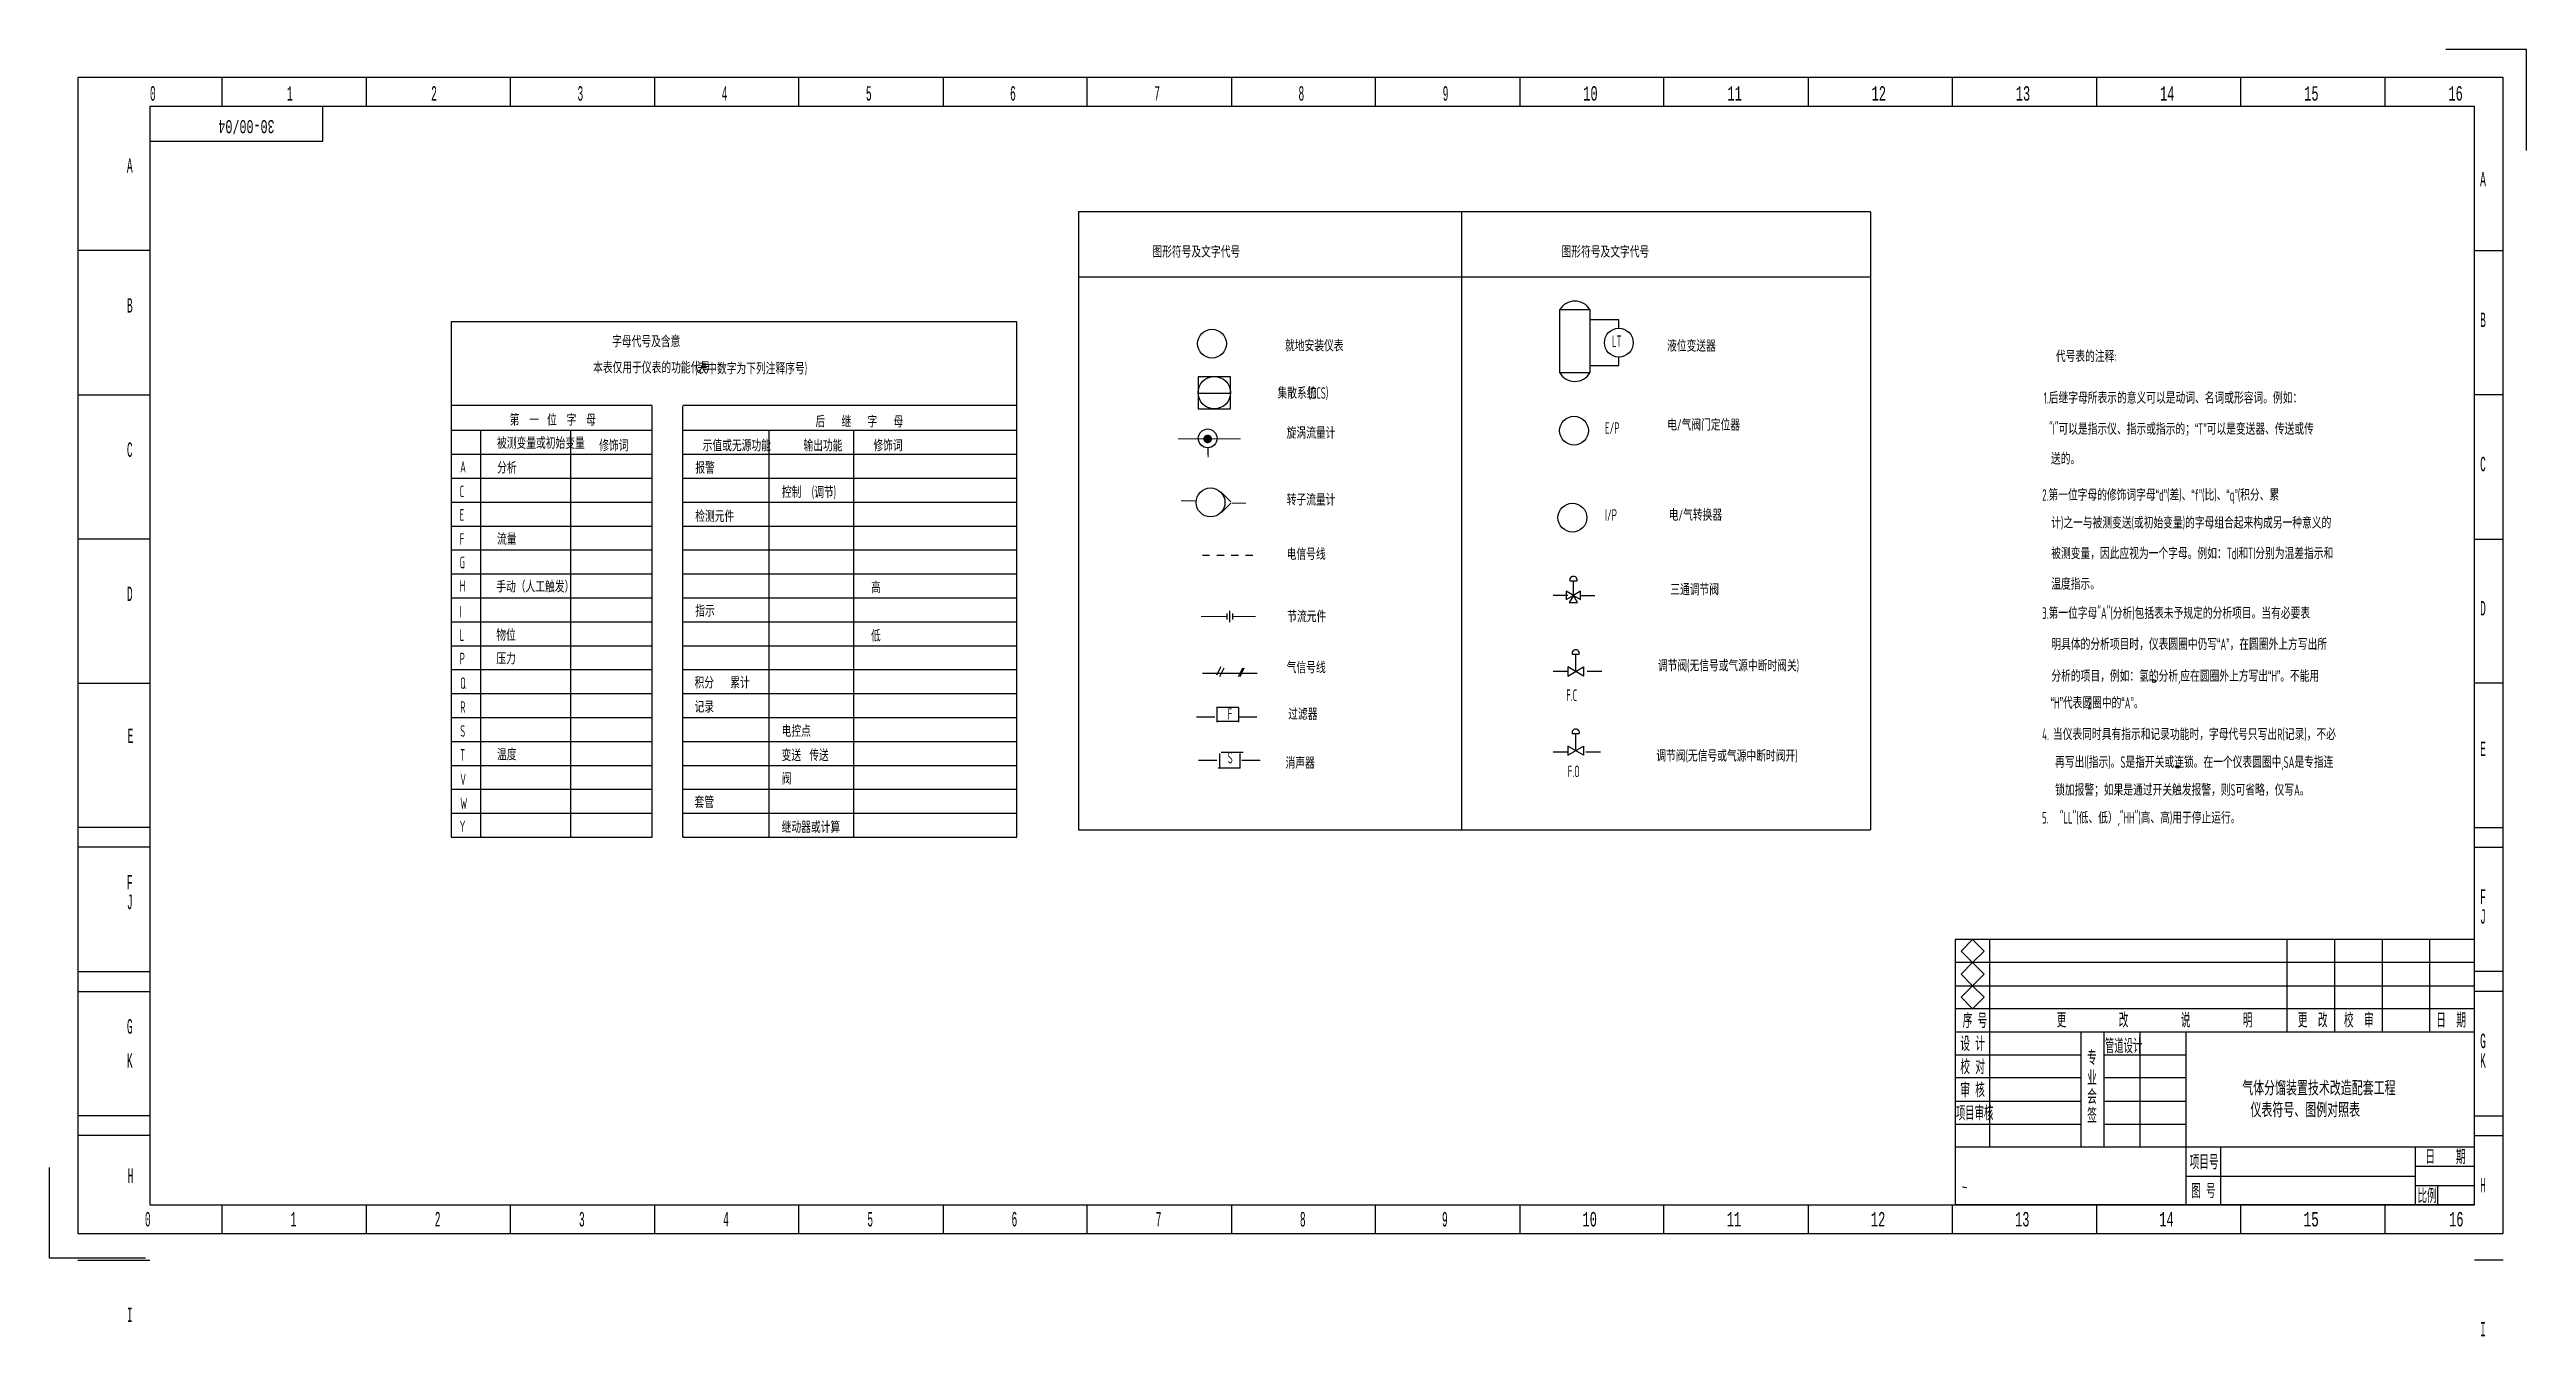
# Model space of a CAD drawing. Extents: x -10 to 849, y 158 to 604.
import ezdxf
from ezdxf.enums import TextEntityAlignment as Align

# ---------------------------------------------------------------- set-up
doc = ezdxf.new("R2010")
doc.units = 0
doc.header["$MEASUREMENT"] = 0
doc.linetypes.add('HIDDEN', pattern=[5, 2.5, -2.5])
doc.layers.get('0').update_dxf_attribs({"linetype": 'CONTINUOUS'})
for name, color, linetype in [('1', 7, 'CONTINUOUS'), ('2-FAT-LINE', 6, 'CONTINUOUS'), ('BORDER', 7, 'CONTINUOUS'), ('THICK', 1, 'CONTINUOUS')]:
    doc.layers.add(name, color=color, linetype=linetype)
doc.styles.add('HZ', font='ascii', dxfattribs={"width": 0.5, "height": 5, "bigfont": 'lytxt'})
doc.styles.add('MHZ', font='monotxt', dxfattribs={"width": 0.7, "bigfont": 'LYTXT.SHX'})

# ---------------------------------------------------------------- blocks, each defined once
blk = doc.blocks.new('000')
for p, q in [((2.5, 2.5), (0, 3.93)), ((0, 3.93), (0, 2.5)), ((0, 2.5), (0, 1.07)), ((0, 1.07), (2.5, 2.5)), ((2.5, 2.5), (1.07, 0)), ((1.07, 0), (2.5, 0)), ((1.25, 7.5), (3.75, 7.5)), ((2.5, 2.5), (2.5, 7.5)), ((5, 3.93), (2.5, 2.5)), ((3.93, 0), (2.5, 2.5)), ((2.5, 2.5), (5, 1.07)), ((2.5, 0), (3.93, 0)), ((5, 1.07), (5, 3.93))]:
    blk.add_line(p, q)
blk.add_arc((2.5, 7.81), 1.29, 345.96376, 194.03624)
blk = doc.blocks.new('001')
for p, q in [((0, 0), (5.5, 3.14)), ((5.5, 0), (0, 3.14)), ((0, 3.14), (0, 1.57)), ((0, 1.57), (0, 0)), ((1.5, 7.57), (4, 7.57)), ((2.75, 1.57), (2.75, 7.57)), ((5.5, 3.14), (5.5, 0))]:
    blk.add_line(p, q)
blk.add_arc((2.75, 7.82), 1.27, 348.69007, 191.30993)
blk = doc.blocks.new('TZ15')
at = {"linetype": 'Continuous'}
for p, q in [((-100, 10), (-20.5, 10)), ((-177.46, 6.28), (-175.98, 6.04))]:
    blk.add_line(p, q, dxfattribs=at)
at = {"color": 1, "linetype": 'Continuous'}
blk.add_line((-12.75, 6.64), (-12.75, 0.09), dxfattribs=at)
at = {"layer": '2-FAT-LINE', "color": 7}
blk.add_line((-177.21, 6.24), (-176, 6.04), dxfattribs=at)
at = {"layer": 'THICK', "color": 1}
for p, q in [((-180, 92), (-180, 0)), ((-168, 20), (-168, 92)), ((-65, 92), (-65, 60)), ((-48.5, 92), (-48.5, 60)), ((-32, 92), (-32, 60)), ((-15.5, 92), (-15.5, 60)), ((0, 0), (0, 92)), ((-180, 60), (0, 60)), ((-136.5, 60), (-136.5, 20)), ((-128.5, 60), (-128.5, 20)), ((-116, 60), (-116, 20)), ((-100, 60), (-100, 0)), ((0, 20), (-180, 20)), ((-88, 20), (-88, 0)), ((-20.5, 20), (-20.5, 0)), ((0, 0), (-180, 0))]:
    blk.add_line(p, q, dxfattribs=at)
at = {"layer": 'THICK', "color": 1, "linetype": 'Continuous'}
blk.add_line((0, 92), (-180, 92), dxfattribs=at)
at = {"layer": 'THICK', "color": 3}
for p, q in [((-178, 88), (-174, 92)), ((-174, 84), (-178, 88)), ((-174, 92), (-170, 88)), ((-170, 88), (-174, 84)), ((-178, 80), (-174, 84)), ((-174, 76), (-178, 80)), ((-174, 84), (-170, 80)), ((-170, 80), (-174, 76)), ((-174, 76), (-178, 72)), ((-178, 72), (-174, 68)), ((-170, 72), (-174, 76)), ((-174, 68), (-170, 72))]:
    blk.add_line(p, q, dxfattribs=at)
at = {"layer": 'THICK', "color": 7, "linetype": 'Continuous'}
blk.add_line((0, 84), (-180, 84), dxfattribs=at)
at = {"layer": 'THICK', "color": 7}
for p, q in [((-180, 76), (0, 76)), ((0, 68), (-180, 68)), ((-180, 52), (-136.5, 52)), ((-128.5, 52), (-100, 52)), ((-136.5, 44), (-180, 44)), ((-100, 44), (-128.5, 44)), ((-180, 36), (-136.5, 36)), ((-128.5, 36), (-100, 36)), ((-180, 28), (-136.5, 28)), ((-128.5, 28), (-100, 28)), ((0, 13.32), (-20.5, 13.32)), ((0, 6.64), (-20.5, 6.64))]:
    blk.add_line(p, q, dxfattribs=at)
at = {"layer": 'THICK', "color": 3, "style": 'HZ', "width": 0.67}
for s, p in [(' 序 号', (-179.23, 61.32)), ('          更          改          说          明', (-163, 61.5)), ('更  改', (-61.22, 61.5)), ('校  审', (-45.22, 61.5)), ('日  期', (-13.22, 61.5)), ('设 计', (-178.23, 53.32)), ('专', (-134.25, 48.5)), ('校 对', (-178.23, 45.32)), ('业', (-134.25, 41.5)), ('审 核', (-178.23, 37.32)), ('会', (-134.25, 35)), ('签', (-134.25, 28.5)), ('项目号', (-98.73, 12.32)), ('日    期', (-17, 14.14)), ('图 号', (-98.23, 2.32)), ('比例', (-19.73, 0.6))]:
    blk.add_text(s, height=5, dxfattribs=at).set_placement(p)

msp = doc.modelspace()

# ---------------------------------------------------------------- linework, layer by layer
for p, q in [((388.44, 484.56), (399.73, 484.56)), ((391.77, 465.69), (391.77, 463.23)), ((516.64, 414.46), (511.56, 414.46)), ((520.95, 414.46), (526.02, 414.46)), ((394.93, 386.89), (396.4, 389.83)), ((396.01, 386.35), (397.48, 389.29)), ((402.47, 386.35), (403.94, 389.29)), ((403.01, 386.35), (404.48, 389.29)), ((516.64, 388.07), (511.56, 388.07)), ((528.49, 388.07), (523.42, 388.07)), ((387.93, 372.34), (394.27, 372.34)), ((402.47, 375.58), (394.86, 375.58)), ((402.47, 370.73), (394.86, 370.73)), ((394.93, 375.58), (394.93, 370.5)), ((402.47, 375.58), (402.47, 370.5)), ((402.47, 372.34), (408.81, 372.34)), ((394.93, 357.26), (388.59, 357.26)), ((403.01, 354.57), (395.4, 354.57)), ((396.01, 354.57), (396.01, 359.64)), ((404.09, 359.95), (396.47, 359.95)), ((403.01, 354.57), (403.01, 359.64)), ((410.01, 357.26), (403.67, 357.26)), ((516.64, 360.05), (511.56, 360.05)), ((527.95, 360.05), (522.88, 360.05))]:
    msp.add_line(p, q)
at = {"flags": 128}
msp.add_lwpolyline([(388.44, 490.2), (388.44, 479.11), (399.73, 479.11), (399.73, 490.2)], close=True, dxfattribs=at)
at = {"const_width": 1.5, "flags": 128}
msp.add_lwpolyline([(391.02, 468.71, 1), (392.52, 468.71, 1)], format="xyb", close=True, dxfattribs=at)
at = {"const_width": 0.3, "flags": 128}
msp.add_lwpolyline([(391.96, 465.5), (391.96, 462.29)], dxfattribs=at)
for centre, radius in [((394.07, 484.76), 5.62), ((391.77, 468.9), 3.26), ((719.9, 384.74), 0.5), ((728.14, 354.99), 0.5)]:
    msp.add_circle(centre, radius)
at = {"layer": '1'}
for p, q in [((346.95, 547.39), (346.95, 333.11)), ((621.66, 547.39), (346.95, 547.39)), ((479.8, 547.39), (479.8, 333.11)), ((621.66, 547.39), (621.66, 333.11)), ((346.95, 524.9), (621.66, 524.9)), ((325.59, 509.25), (129.47, 509.25)), ((129.47, 509.25), (129.47, 330.61)), ((325.59, 330.61), (325.59, 509.25)), ((513.84, 513.57), (524.34, 513.57)), ((513.84, 491.57), (513.84, 513.57)), ((524.34, 513.57), (524.34, 491.57)), ((534.35, 509.95), (524.34, 509.95)), ((534.35, 506.87), (534.35, 509.95)), ((524.34, 491.57), (513.84, 491.57)), ((524.34, 494.11), (534.35, 494.11)), ((534.35, 494.11), (534.35, 497.19)), ((199.17, 480.26), (129.47, 480.26)), ((199.17, 330.61), (199.17, 480.01)), ((325.59, 480.26), (209.75, 480.26)), ((209.75, 330.61), (209.75, 480.01)), ((209.77, 330.61), (209.77, 480.01)), ((129.47, 471.71), (199.17, 471.71)), ((139.77, 330.61), (139.77, 471.42)), ((170.95, 330.89), (170.95, 471.71)), ((209.75, 471.71), (325.59, 471.71)), ((239.68, 330.8), (239.68, 471.71)), ((269.12, 330.89), (269.12, 471.71)), ((129.47, 463.41), (199.17, 463.41)), ((209.75, 463.41), (325.59, 463.41)), ((129.47, 455.11), (199.17, 455.11)), ((129.47, 446.81), (199.17, 446.81)), ((209.75, 455.11), (325.59, 455.11)), ((209.75, 446.81), (325.59, 446.81)), ((396.82, 449.91), (399.82, 446.91)), ((129.47, 438.51), (199.17, 438.51)), ((209.75, 438.51), (325.59, 438.51)), ((396.82, 443.44), (399.82, 446.44)), ((129.47, 430.21), (199.17, 430.21)), ((209.75, 430.21), (325.59, 430.21)), ((129.47, 421.91), (199.17, 421.91)), ((209.75, 421.91), (325.59, 421.91)), ((129.47, 413.61), (199.17, 413.61)), ((209.75, 413.61), (325.59, 413.61)), ((129.47, 405.31), (199.17, 405.31)), ((209.75, 405.31), (325.59, 405.31)), ((398.47, 408.13), (398.47, 406.13)), ((399.47, 405.13), (399.47, 409.13)), ((400.47, 406.13), (400.47, 408.13)), ((129.47, 397.01), (199.17, 397.01)), ((209.75, 397.01), (325.59, 397.01)), ((129.47, 388.71), (199.17, 388.71)), ((209.75, 388.71), (325.59, 388.71)), ((389.94, 387.43), (408.94, 387.43)), ((129.47, 380.41), (199.17, 380.41)), ((209.75, 380.41), (325.59, 380.41)), ((129.47, 372.11), (199.17, 372.11)), ((209.75, 372.11), (325.59, 372.11)), ((129.47, 363.81), (199.17, 363.81)), ((209.75, 363.81), (325.59, 363.81)), ((129.47, 355.51), (199.17, 355.51)), ((209.75, 355.51), (325.59, 355.51)), ((129.47, 347.21), (199.17, 347.21)), ((209.75, 347.21), (325.59, 347.21)), ((129.47, 338.91), (199.17, 338.91)), ((209.75, 338.91), (325.59, 338.91)), ((129.47, 330.61), (199.17, 330.61)), ((209.76, 330.57), (325.61, 330.57)), ((346.95, 333.11), (621.66, 333.11))]:
    msp.add_line(p, q, dxfattribs=at)
at = {"layer": '1', "linetype": 'HIDDEN'}
msp.add_line((389.94, 428.37), (408.94, 428.37), dxfattribs=at)
at = {"layer": '1', "const_width": 0.3}
for points in [[(381.46, 468.77), (398.78, 468.77)], [(398.16, 468.77), (403.16, 468.77)], [(382.54, 447.22), (387.54, 447.22)], [(400.05, 446.43), (405.05, 446.43)], [(389.47, 407.13), (398.47, 407.13)], [(400.47, 407.13), (408.47, 407.13)]]:
    msp.add_lwpolyline(points, dxfattribs=at)
at = {"layer": '1'}
for centre in [(534.34, 502.07), (393.27, 501.74), (518.79, 471.57), (392.77, 446.69), (518.25, 441.4)]:
    msp.add_circle(centre, 5, dxfattribs=at)
for centre, start, end in [((519.09, 510.32), 31.75948, 148.24052), ((519.09, 494.82), 211.75948, 328.24052)]:
    msp.add_arc(centre, 6.17, start, end, dxfattribs=at)
at = {"layer": 'BORDER'}
for p, q in [((849.07, 603.72), (821.09, 603.72)), ((849.07, 568.73), (849.07, 603.72)), ((0, 594), (0, 193.15)), ((841, 594), (0, 594)), ((50, 584), (50, 594)), ((100, 594), (100, 584)), ((150, 584), (150, 594)), ((200, 594), (200, 584)), ((250, 584), (250, 594)), ((300, 594), (300, 584)), ((350, 584), (350, 594)), ((400, 594), (400, 584)), ((450, 584), (450, 594)), ((500, 594), (500, 584)), ((550, 584), (550, 594)), ((600, 594), (600, 584)), ((650, 584), (650, 594)), ((700, 594), (700, 584)), ((750, 584), (750, 594)), ((800, 594), (800, 584)), ((841, 193.15), (841, 594)), ((25, 534), (0, 534)), ((831, 534), (841, 534)), ((0, 484), (25, 484)), ((841, 484), (831, 484)), ((25, 434), (0, 434)), ((831, 434), (841, 434)), ((0, 384), (25, 384)), ((841, 384), (831, 384)), ((25, 334), (0, 334)), ((25, 327.15), (0, 327.15)), ((831, 334), (841, 334)), ((831, 327.15), (841, 327.15)), ((0, 284), (25, 284)), ((841, 284), (831, 284)), ((0, 277.15), (25, 277.15)), ((841, 277.15), (831, 277.15)), ((25, 234), (0, 234)), ((831, 234), (841, 234)), ((25, 227.15), (0, 227.15)), ((831, 227.15), (841, 227.15)), ((-9.82, 184.62), (-9.82, 216.11)), ((50, 193.15), (50, 203.15)), ((100, 203.15), (100, 193.15)), ((150, 193.15), (150, 203.15)), ((200, 203.15), (200, 193.15)), ((250, 193.15), (250, 203.15)), ((300, 203.15), (300, 193.15)), ((350, 193.15), (350, 203.15)), ((400, 203.15), (400, 193.15)), ((450, 193.15), (450, 203.15)), ((500, 203.15), (500, 193.15)), ((550, 193.15), (550, 203.15)), ((600, 203.15), (600, 193.15)), ((650, 193.15), (650, 203.15)), ((700, 203.15), (700, 193.15)), ((750, 193.15), (750, 203.15)), ((800, 203.15), (800, 193.15)), ((0, 193.15), (841, 193.15)), ((23.41, 184.62), (-9.82, 184.62)), ((0, 184), (25, 184)), ((841, 184), (831, 184))]:
    msp.add_line(p, q, dxfattribs=at)
at = {"layer": 'BORDER', "color": 6}
for p, q in [((25, 584), (25, 203.15)), ((831, 584), (25, 584)), ((831, 203.15), (831, 584)), ((25, 203.15), (831, 203.15))]:
    msp.add_line(p, q, dxfattribs=at)
at = {"layer": 'BORDER', "color": 1}
for p, q in [((85, 572), (85, 584)), ((25, 572), (85, 572))]:
    msp.add_line(p, q, dxfattribs=at)

# ---------------------------------------------------------------- block references
for name, p in [('000', (516.1, 411.96)), ('001', (516.64, 386.49)), ('001', (516.64, 359.02)), ('TZ15', (831, 203.13))]:
    msp.add_blockref(name, p)

# ---------------------------------------------------------------- texts
at = {"style": 'MHZ', "width": 0.565217}
msp.add_text('30-00/04', height=4.5, rotation=180, dxfattribs=at).set_placement((68.22, 579.23), (48.72, 579.23), align=Align.FIT)
at = {"style": 'HZ'}
for s, height, width, p in [('集散系统', 4, 0.65, (415.99, 482.61)), ('(DCS)', 4, 0.65, (426.7, 482.61)), ('1.后继字母所表示的意义可以是动词、名词或形容词。例如：', 4, 0.65, (681.67, 480.93)), ('"I"可以是指示仪、指示或指示的；“T”可以是变送器、传送或传', 4, 0.65, (683.54, 470.15)), ('3.第一位字母"A"(分析)包括表未予规定的分析项目。当有必要表', 4, 0.65, (681.15, 406.3)), ('明具体的分析项目时，仪表圆圈中仍写“A”，在圆圈外上方写出所', 4, 0.65, (684.34, 395.52)), ('分析的项目，例如：氢的分析,应在圆圈外上方写出“H”。不能用', 4, 0.65, (684.34, 384.49)), ('“H”代表圆圈中的“A”。', 4, 0.65, (684.1, 375.18)), ('2', 4, 0.65, (696.87, 374.94)), ('消声器', 4, 0.65, (418.76, 354.36)), ('5.', 4, 0.65, (681.11, 335.34)), ('"LL"(低、低）,"HH"(高、高)用于停止运行。', 4, 0.65, (687.25, 335.34)), ('气体分馏装置技术改造配套工程', 5, 0.8, (750.49, 241.08)), ('仪表符号、图例对照表', 5, 0.8, (753.37, 233.51))]:
    msp.add_text(s, height=height, dxfattribs=dict(at, width=width)).set_placement(p)
at = {"color": 3, "style": 'HZ', "width": 0.5}
for s, p in [('管道设计', (702.89, 255.72)), ('项目审核', (651.24, 232.43))]:
    msp.add_text(s, height=5, dxfattribs=at).set_placement(p)
at = {"layer": '1', "style": 'HZ', "width": 0.65}
for s, p in [('图形符号及文字代号', (372.61, 531.57)), ('图形符号及文字代号', (514.47, 531.57)), ('字母代号及含意', (185.26, 500.49)), ('就地安装仪表', (418.59, 499.04)), ('LT', (531.97, 500.57)), ('液位变送器 ', (551.07, 498.95)), ('代号表的注释:', (685.89, 495.32)), ('本表仅用于仪表的功能代号', (178.67, 491.44)), ('(表中数字为下列注释序号)', (214.04, 491.11)), ('第\u3000一  位\u3000字\u3000母', (149.74, 473.3)), ('后    继    字    母', (255.77, 472.71)), ('旋涡流量计', (419.17, 468.77)), ('E/P', (529.57, 470.49)), ('电/气阀门定位器', (551.12, 471.57)), ('被测变量或初始变量', (145.36, 465.26)), ('修饰词', (180.78, 464.4)), ('示值或无源功能', (216.66, 464.4)), ('输出功能', (251.61, 464.4)), ('修饰词', (275.85, 464.4)), ('送的。', (684.18, 459.83)), ('A', (132.58, 457.05)), ('分析', (145.39, 456.68)), ('报警', (214.1, 456.68)), ('C', (132.39, 448.51)), ('控制', (244.13, 448.25)), ('(调节)', (254.49, 448.19)), ('转子流量计', (419.17, 445.61)), ('2.第一位字母的修饰词字母“d”(差)、“f”(比)、“q”(积分、累', (681.16, 447.28)), ('E', (132.39, 440.37)), ('检测元件', (214.09, 439.86)), ('I/P', (529.57, 440.32)), ('电/气转换器', (551.65, 440.32)), ('计)之一与被测变送(或初始变量)的字母组合起来构成另一种意义的', (684.28, 437.63)), ('F', (132.39, 431.99)), ('流量', (145.35, 431.99)), ('电信号线', (419.17, 426.75)), ('被测变量，因此应视为一个字母。例如：TdI和TI分别为温差指示和 ', (684.28, 427.01)), ('G', (132.39, 423.85)), ('H', (132.39, 415.72)), ('手动（人工触发）', (145.1, 415.46)), ('高', (275.03, 415.21)), ('三通调节阀', (552.19, 414.46)), ('温度指示。', (684.28, 416.4)), ('I', (132.39, 406.82)), ('指示', (214.09, 407.08)), ('节流元件', (419.37, 405.13)), ('L', (132.39, 398.69)), ('物位', (145.1, 398.69)), ('低', (275.03, 398.43)), ('P', (132.39, 390.55)), ('压力', (145.1, 390.55)), ('积分    累计', (213.83, 382.17)), ('气信号线', (419.17, 387.43)), ('调节阀(无信号或气源中断时阀关)', (547.88, 388.07)), ('Q', (132.58, 382.03)), ('记录       ', (213.83, 373.78)), ('F.C', (516.1, 377.83)), ('S', (132.58, 365.43)), ('R', (132.58, 373.73)), ('电控点', (244.05, 365.39)), ('F  ', (398.7, 371.27)), ('过滤器 ', (419.71, 371.27)), ('T', (132.58, 357.13)), ('温度', (145.35, 357.26)), ('变送  传送', (244.05, 357)), ('调节阀(无信号或气源中断时阀开)', (547.35, 356.82)), ('4. 当仪表同时具有指示和记录功能时，字母代号只写出R(记录)，不必', (681.16, 364.29)), ('V', (132.58, 348.67)), ('阀 ', (244.05, 348.87)), ('S  ', (398.7, 356.18)), ('F.O', (516.64, 351.43)), ('再写出I(指示)。S是指开关或连锁。在一个仪表圆圈中,SA是专指连', (685.62, 354.64)), ('W', (132.58, 340.37)), ('套管', (213.83, 340.73)), ('锁加报警；如果是通过开关触发报警，则S可省略，仅写A。 ', (685.62, 344.99)), ('Y', (132.39, 332.35)), ('继动器或计算', (244.05, 332.09))]:
    msp.add_text(s, height=4, dxfattribs=at).set_placement(p)
at = {"layer": 'BORDER', "style": 'MHZ'}
for s, width, p, p2 in [('0', 0.6, (25, 586), (27, 586)), ('1', 0.8, (72.5, 586), (74.5, 586)), ('2', 0.6, (122.5, 586), (124.5, 586)), ('3', 0.6, (173.25, 586), (175.25, 586)), ('4', 0.6, (223.25, 586), (225.25, 586)), ('5', 0.6, (273.25, 586), (275.25, 586)), ('6', 0.6, (323.25, 586), (325.25, 586)), ('7', 0.6, (373.25, 586), (375.25, 586)), ('8', 0.6, (423.25, 586), (425.25, 586)), ('9', 0.6, (473.25, 586), (475.25, 586)), ('10', 0.6, (522, 586), (527, 586)), ('11', 0.666667, (572, 586), (577, 586)), ('12', 0.6, (622, 586), (627, 586)), ('13', 0.6, (672, 586), (677, 586)), ('14', 0.6, (722, 586), (727, 586)), ('15', 0.6, (772, 586), (777, 586)), ('16', 0.6, (822, 586), (827, 586)), ('A', 0.6, (17, 561), (19, 561)), ('A', 0.6, (833, 556.25), (835, 556.25)), ('B', 0.6, (17, 512.5), (19, 512.5)), ('B', 0.6, (833, 507.5), (835, 507.5)), ('C', 0.6, (17, 462.5), (19, 462.5)), ('C', 0.6, (833, 457.5), (835, 457.5)), ('D', 0.6, (17, 412.5), (19, 412.5)), ('D', 0.6, (833, 407.5), (835, 407.5)), ('E', 0.6, (17.25, 363.25), (19.25, 363.25)), ('E', 0.6, (833, 358.75), (835, 358.75)), ('J', 0.6, (17, 305.65), (19, 305.65)), ('F', 0.6, (17, 312.5), (19, 312.5)), ('F', 0.6, (833, 307.5), (835, 307.5)), ('J', 0.6, (833, 300.65), (835, 300.65)), ('G', 0.6, (17, 262.5), (19, 262.5)), ('G', 0.6, (833, 257.5), (835, 257.5)), ('K', 0.6, (17, 250.65), (19, 250.65)), ('K', 0.6, (833, 250.65), (835, 250.65)), ('H', 0.6, (17.25, 210.75), (19.25, 210.75)), ('H', 0.6, (833, 207.5), (835, 207.5)), ('0', 0.6, (23.25, 195.65), (25.25, 195.65)), ('1', 0.8, (73.75, 195.65), (75.75, 195.65)), ('2', 0.6, (123.75, 195.65), (125.75, 195.65)), ('3', 0.6, (173.75, 195.65), (175.75, 195.65)), ('4', 0.6, (223.75, 195.65), (225.75, 195.65)), ('5', 0.6, (273.75, 195.65), (275.75, 195.65)), ('6', 0.6, (323.75, 195.65), (325.75, 195.65)), ('7', 0.6, (373.75, 195.65), (375.75, 195.65)), ('8', 0.6, (423.75, 195.65), (425.75, 195.65)), ('9', 0.6, (473, 195.65), (475, 195.65)), ('10', 0.6, (521.75, 195.65), (526.75, 195.65)), ('11', 0.666667, (571.75, 195.65), (576.75, 195.65)), ('12', 0.6, (621.75, 195.65), (626.75, 195.65)), ('13', 0.6, (671.75, 195.65), (676.75, 195.65)), ('14', 0.6, (721.75, 195.65), (726.75, 195.65)), ('15 ', 0.533333, (771.75, 195.65), (779.75, 195.65)), ('16', 0.6, (822.25, 195.65), (827.25, 195.65)), ('I', 0.8, (17, 162.5), (19, 162.5)), ('I', 0.8, (833, 157.5), (835, 157.5))]:
    msp.add_text(s, height=5, dxfattribs=dict(at, width=width)).set_placement(p, p2, align=Align.FIT)

doc.saveas('drawing.dxf')
